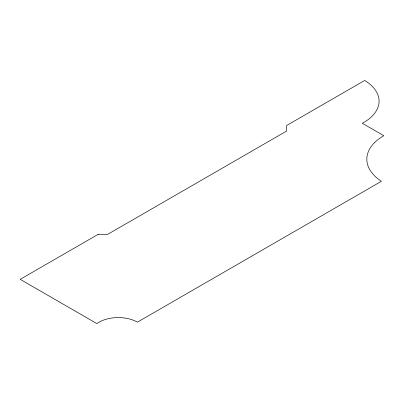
<?xml version="1.0" encoding="UTF-8"?>
<svg xmlns="http://www.w3.org/2000/svg" width="404" height="404" viewBox="0 0 404 404"><rect width="100%" height="100%" fill="white"/><g stroke="black" fill="none" stroke-linecap="round" stroke-linejoin="round"><path stroke-width="0.61" d="M98.228 234.29L20.2 279.341L96.748 323.533L99.142 322.155A27.063 15.625 0 0 1 137.416 322.155L381.406 181.285A57.363 33.118 0 0 1 383.8 135.709L362.272 123.281A51.944 29.992 0 0 0 364.666 80.467L286.633 125.513L286.633 131.037L107.797 234.29L98.228 234.29"/></g></svg>
